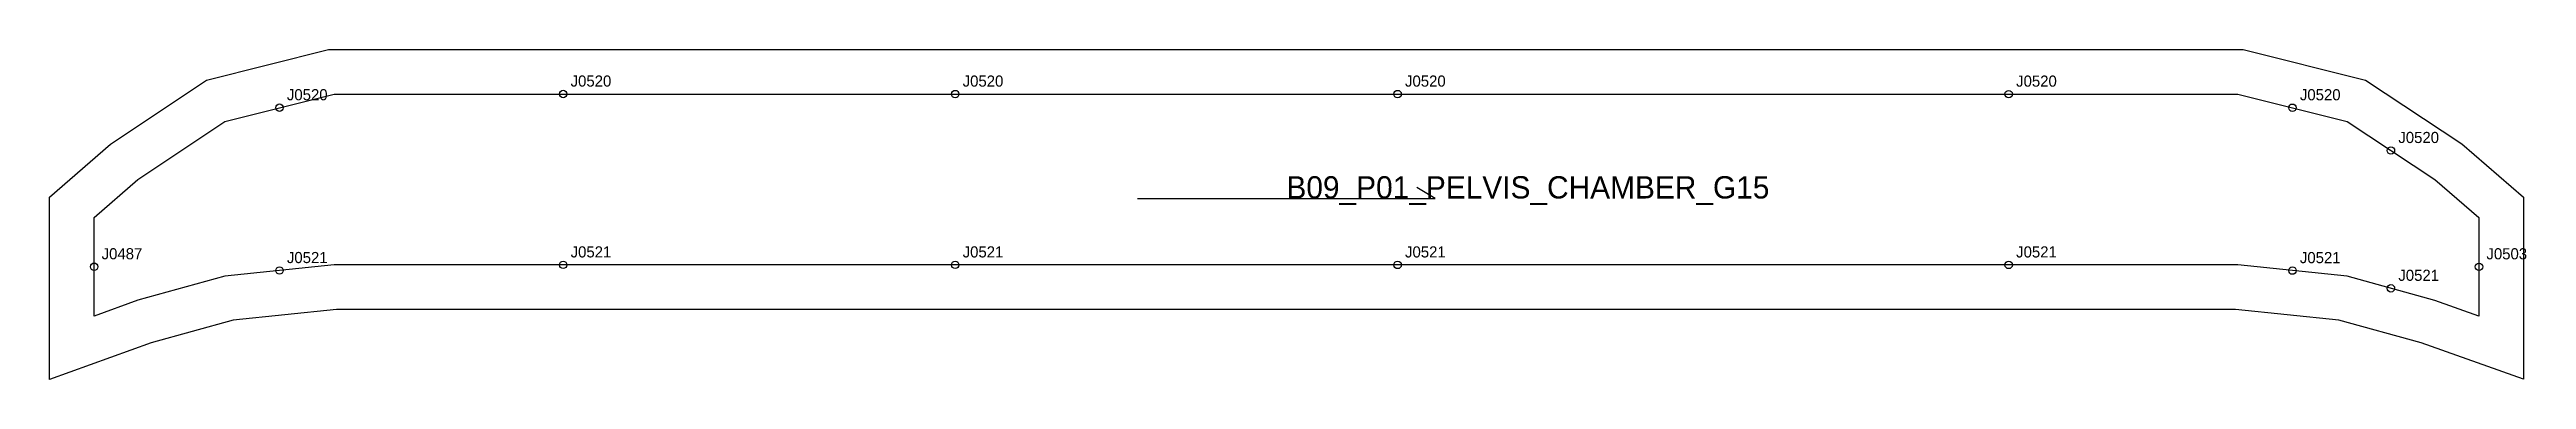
# Model space of a CAD drawing. Header units: millimetres. Extents: x -12 to 654, y -44 to 45.
import ezdxf

# ---------------------------------------------------------------- set-up
doc = ezdxf.new("R2010")
doc.units = ezdxf.units.MM
for name, color, linetype in [('CUT', 1, 'Continuous'), ('GRAIN', 3, 'Continuous'), ('LABEL', 7, 'Continuous'), ('NOTCH', 2, 'Continuous'), ('SEW', 5, 'Continuous')]:
    doc.layers.add(name, color=color, linetype=linetype)

msp = doc.modelspace()

# ---------------------------------------------------------------- linework, layer by layer
at = {"layer": 'CUT'}
msp.add_lwpolyline([(-12, 5.45), (4.39, 19.77), (30.17, 37), (62.98, 45.23), (102.72, 45.23), (149.33, 45.23), (202.52, 45.22), (260.22, 45.22), (320.24, 45.22), (380.25, 45.22), (437.96, 45.21), (491.14, 45.21), (537.76, 45.21), (577.49, 45.21), (610.31, 37), (636.19, 19.81), (652.83, 5.51), (652.83, -43.54), (625.32, -33.75), (603.16, -27.65), (575.39, -24.78), (537.76, -24.78), (491.14, -24.77), (437.96, -24.77), (380.25, -24.77), (320.24, -24.77), (260.22, -24.76), (202.51, -24.76), (149.33, -24.76), (102.71, -24.76), (65.08, -24.76), (37.34, -27.64), (15.35, -33.73), (-12, -43.62), (-12, 5.45)], close=True, dxfattribs=at)
at = {"layer": 'GRAIN'}
for p, q in [((360.37, 5.11), (355.37, 8.11)), ((280.37, 5.11), (360.37, 5.11))]:
    msp.add_line(p, q, dxfattribs=at)
at = {"layer": 'NOTCH'}
for centre in [(126.02, 33.23), (231.37, 33.22), (350.24, 33.22), (514.45, 33.21), (49.78, 29.55), (590.7, 29.54), (617.16, 18.04), (0, -13.26), (49.78, -14.28), (126.02, -12.76), (231.37, -12.76), (350.24, -12.77), (514.45, -12.77), (590.7, -14.3), (640.83, -13.27), (617.16, -19.06)]:
    msp.add_circle(centre, 1, dxfattribs=at)
at = {"layer": 'SEW'}
msp.add_lwpolyline([(0, 0), (11.7, 10.22), (35.11, 25.86), (64.46, 33.23), (102.72, 33.23), (149.33, 33.23), (202.52, 33.22), (260.22, 33.22), (320.24, 33.22), (380.25, 33.22), (437.96, 33.21), (491.14, 33.21), (537.76, 33.21), (576.02, 33.21), (605.39, 25.86), (628.93, 10.22), (640.83, 0), (640.83, -26.53), (628.93, -22.3), (605.39, -15.82), (576.01, -12.78), (537.76, -12.78), (491.14, -12.77), (437.96, -12.77), (380.25, -12.77), (320.24, -12.77), (260.22, -12.76), (202.51, -12.76), (149.33, -12.76), (102.71, -12.76), (64.46, -12.76), (35.11, -15.81), (11.7, -22.28), (0, -26.52)], close=True, dxfattribs=at)

# ---------------------------------------------------------------- texts
at = {"layer": 'LABEL'}
for s, height, p in [('J0520', 3, (51.78, 31.55)), ('J0520', 3, (128.02, 35.23)), ('J0520', 3, (233.37, 35.22)), ('J0520', 3, (352.24, 35.22)), ('J0520', 3, (516.45, 35.21)), ('J0520', 3, (592.7, 31.54)), ('J0520', 3, (619.16, 20.04)), ('B09_P01_PELVIS_CHAMBER_G15', 6, (320.37, 5.11)), ('J0487', 3, (2, -11.26)), ('J0521', 3, (51.78, -12.28)), ('J0521', 3, (128.02, -10.76)), ('J0521', 3, (233.37, -10.76)), ('J0521', 3, (352.24, -10.77)), ('J0521', 3, (516.45, -10.77)), ('J0521', 3, (592.7, -12.3)), ('J0503', 3, (642.83, -11.27)), ('J0521', 3, (619.16, -17.06))]:
    msp.add_text(s, height=height, dxfattribs=at).set_placement(p)

doc.saveas('drawing.dxf')
